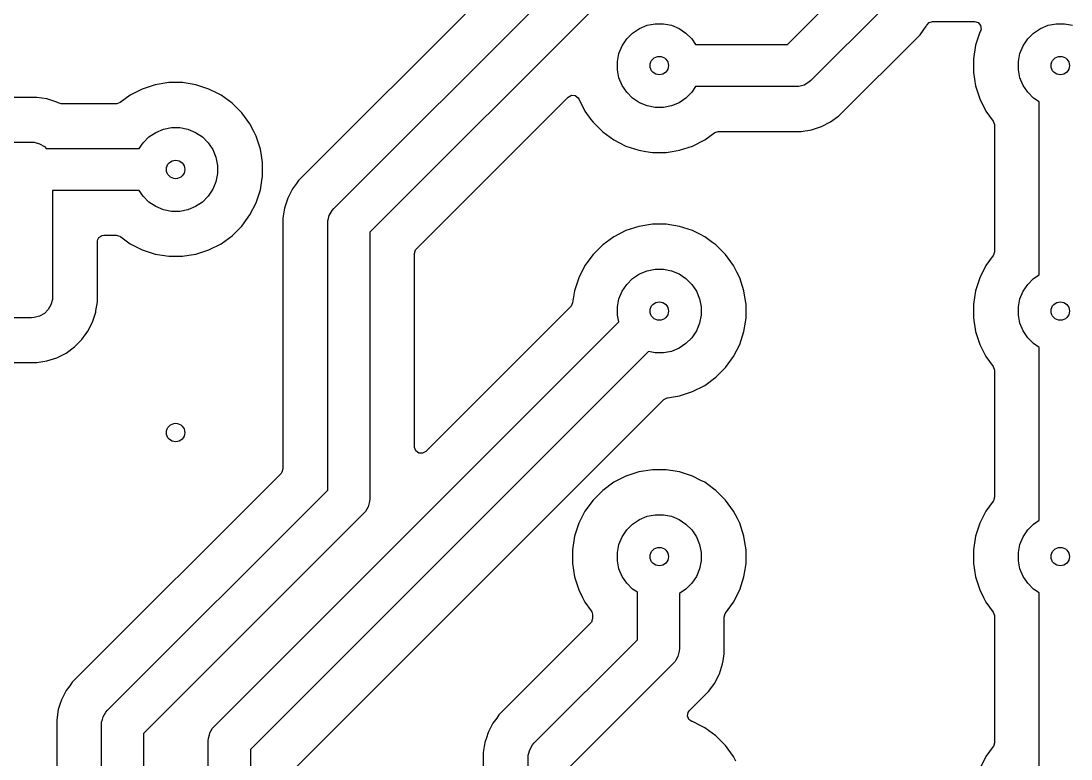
# Model space of a CAD drawing. Header units: millimetres. Extents: x 20 to 120, y -120 to -20.
# Drawn here: x 62.67 to 82.62, y -53.39 to -39.36 of the extents above; entities that cross this region are included whole.
import ezdxf

# ---------------------------------------------------------------- set-up
doc = ezdxf.new("R2010")
doc.units = ezdxf.units.MM
doc.layers.add('B.Cu', color=153, linetype='CONTINUOUS', true_color=0x4d7fc4)

msp = doc.modelspace()

# ---------------------------------------------------------------- linework, layer by layer
at = {"layer": 'B.Cu', "linetype": 'CONTINUOUS'}
for p, q in [((72.523181, -37.814207), (67.946174, -42.391213)), ((68.617157, -42.923019), (73.41, -38.130176)), ((74.092843, -38.578704), (69.3, -43.371547)), ((77.233914, -39.805), (78.4017, -38.637214)), ((79.084543, -39.085743), (77.682443, -40.487843)), ((74.292485, -39.586592), (74.422883, -39.499463)), ((74.422883, -39.499463), (74.567772, -39.439448)), ((74.567772, -39.439448), (74.721586, -39.408852)), ((74.721586, -39.408852), (74.878414, -39.408852)), ((74.878414, -39.408852), (75.032228, -39.439448)), ((75.032228, -39.439448), (75.177117, -39.499463)), ((75.177117, -39.499463), (75.307515, -39.586592)), ((79.755528, -39.617546), (79.871224, -39.458305)), ((79.871224, -39.458305), (79.87588, -39.449166)), ((79.87588, -39.449166), (79.882129, -39.436904)), ((79.882129, -39.436904), (79.930104, -39.386109)), ((79.930104, -39.386109), (79.992613, -39.3692)), ((79.992613, -39.3692), (80.791111, -39.3692)), ((80.791111, -39.3692), (80.85815, -39.388885)), ((80.85815, -39.388885), (80.903905, -39.441689)), ((80.903905, -39.441689), (80.913849, -39.510847)), ((81.912485, -39.586592), (82.042883, -39.499463)), ((82.042883, -39.499463), (82.187772, -39.439448)), ((82.187772, -39.439448), (82.341586, -39.408852)), ((82.341586, -39.408852), (82.498414, -39.408852)), ((82.498414, -39.408852), (82.652228, -39.439448)), ((74.094463, -39.827883), (74.181592, -39.697485)), ((74.181592, -39.697485), (74.292485, -39.586592)), ((75.307515, -39.586592), (75.418408, -39.697485)), ((75.418408, -39.697485), (75.490247, -39.805)), ((78.214246, -41.158828), (79.755528, -39.617546)), ((80.890423, -39.57142), (80.81014, -39.818506)), ((80.901596, -39.549494), (80.890423, -39.57142)), ((80.913849, -39.510847), (80.901596, -39.549494)), ((81.714463, -39.827883), (81.801592, -39.697485)), ((81.801592, -39.697485), (81.912485, -39.586592)), ((74.034448, -39.972772), (74.094463, -39.827883)), ((75.490247, -39.805), (77.233914, -39.805)), ((80.81014, -39.818506), (80.7695, -40.075097)), ((81.654448, -39.972772), (81.714463, -39.827883)), ((74.003852, -40.126586), (74.034448, -39.972772)), ((80.7695, -40.075097), (80.7695, -40.334902)), ((81.623852, -40.126586), (81.654448, -39.972772)), ((74.003852, -40.283414), (74.003852, -40.126586)), ((74.034448, -40.437228), (74.003852, -40.283414)), ((81.623852, -40.283414), (81.623852, -40.126586)), ((81.654448, -40.437228), (81.623852, -40.283414)), ((74.094463, -40.582117), (74.034448, -40.437228)), ((77.682443, -40.487843), (77.643105, -40.522341)), ((80.7695, -40.334902), (80.81014, -40.591493)), ((81.714463, -40.582117), (81.654448, -40.437228)), ((64.976423, -40.650422), (64.744945, -40.768368)), ((65.223506, -40.57014), (64.976423, -40.650422)), ((65.480098, -40.5295), (65.223506, -40.57014)), ((65.480103, -40.5295), (65.480098, -40.5295)), ((65.739897, -40.5295), (65.480103, -40.5295)), ((65.739902, -40.5295), (65.739897, -40.5295)), ((65.996493, -40.57014), (65.739902, -40.5295)), ((66.243576, -40.650422), (65.996493, -40.57014)), ((66.400451, -40.730355), (66.243576, -40.650422)), ((74.181592, -40.712515), (74.094463, -40.582117)), ((75.490247, -40.605), (75.418408, -40.712515)), ((77.3996, -40.605), (75.490247, -40.605)), ((77.45181, -40.601578), (77.3996, -40.605)), ((77.552674, -40.574552), (77.45181, -40.601578)), ((77.643105, -40.522341), (77.552674, -40.574552)), ((80.81014, -40.591493), (80.890422, -40.838576)), ((81.801592, -40.712515), (81.714463, -40.582117)), ((62.970117, -40.8095), (61.947123, -40.8095)), ((62.970122, -40.8095), (62.970117, -40.8095)), ((63.164526, -40.84029), (62.970122, -40.8095)), ((63.351729, -40.901117), (63.164526, -40.84029)), ((63.380907, -40.915985), (63.351729, -40.901117)), ((64.744945, -40.768368), (64.555762, -40.905818)), ((66.475051, -40.768366), (66.400451, -40.730355)), ((66.475053, -40.768367), (66.475051, -40.768366)), ((66.475054, -40.768368), (66.475053, -40.768367)), ((66.685225, -40.921066), (66.475054, -40.768368)), ((70.186814, -43.687521), (73.070533, -40.803801)), ((73.070533, -40.803801), (73.131854, -40.770318)), ((73.131854, -40.770318), (73.201546, -40.775302)), ((73.201546, -40.775302), (73.257479, -40.817174)), ((73.257479, -40.817174), (73.268697, -40.835189)), ((73.268697, -40.835189), (73.279046, -40.8555)), ((73.279046, -40.8555), (73.373271, -41.040426)), ((74.292485, -40.823408), (74.181592, -40.712515)), ((74.422883, -40.910537), (74.292485, -40.823408)), ((75.307515, -40.823408), (75.177117, -40.910537)), ((75.418408, -40.712515), (75.307515, -40.823408)), ((80.890422, -40.838576), (81.008366, -41.070051)), ((81.912485, -40.823408), (81.801592, -40.712515)), ((82.02, -40.895247), (81.912485, -40.823408)), ((82.02, -44.181452), (82.02, -40.895247)), ((63.437202, -40.9295), (63.380907, -40.915985)), ((64.482877, -40.9295), (63.437202, -40.9295)), ((64.489956, -40.929298), (64.482877, -40.9295)), ((64.555762, -40.905818), (64.489956, -40.929298)), ((66.685229, -40.921069), (66.685225, -40.921066)), ((66.868931, -41.104771), (66.685229, -40.921069)), ((73.373271, -41.040426), (73.388368, -41.070054)), ((73.388368, -41.070054), (73.502636, -41.22733)), ((74.567772, -40.970552), (74.422883, -40.910537)), ((74.721586, -41.001148), (74.567772, -40.970552)), ((74.878414, -41.001148), (74.721586, -41.001148)), ((75.032228, -40.970552), (74.878414, -41.001148)), ((75.177117, -40.910537), (75.032228, -40.970552)), ((81.008366, -41.070051), (81.145819, -41.259239)), ((67.021634, -41.314949), (66.868931, -41.104771)), ((73.502636, -41.22733), (73.541069, -41.280229)), ((73.541069, -41.280229), (73.724771, -41.463931)), ((77.879626, -41.363884), (78.055005, -41.274524)), ((78.055005, -41.274524), (78.214246, -41.158828)), ((81.145819, -41.259239), (81.169298, -41.325043)), ((65.102485, -41.561592), (65.232883, -41.474463)), ((65.232883, -41.474463), (65.377772, -41.414448)), ((65.377772, -41.414448), (65.531586, -41.383852)), ((65.531586, -41.383852), (65.688414, -41.383852)), ((65.688414, -41.383852), (65.842228, -41.414448)), ((65.842228, -41.414448), (65.987117, -41.474463)), ((65.987117, -41.474463), (66.117515, -41.561592)), ((67.093249, -41.4555), (67.021634, -41.314949)), ((67.139577, -41.546423), (67.093249, -41.4555)), ((73.724771, -41.463931), (73.934949, -41.616634)), ((75.665051, -41.616634), (75.854238, -41.479182)), ((75.854238, -41.479182), (75.920044, -41.455702)), ((75.920044, -41.455702), (75.927123, -41.4555)), ((75.927123, -41.4555), (77.498022, -41.4555)), ((77.498022, -41.4555), (77.692426, -41.424709)), ((77.692426, -41.424709), (77.879626, -41.363884)), ((81.169298, -41.325043), (81.1695, -41.332122)), ((81.1695, -41.332122), (81.1695, -43.744577)), ((61.6459, -41.66), (62.8717, -41.66)), ((62.8717, -41.66), (62.92391, -41.663422)), ((62.92391, -41.663422), (63.024773, -41.690448)), ((63.024773, -41.690448), (63.115205, -41.742659)), ((64.919753, -41.78), (64.991592, -41.672485)), ((64.991592, -41.672485), (65.102485, -41.561592)), ((66.117515, -41.561592), (66.228408, -41.672485)), ((66.228408, -41.672485), (66.315537, -41.802883)), ((67.139577, -41.546425), (67.139577, -41.546423)), ((67.139579, -41.546428), (67.139577, -41.546425)), ((67.21986, -41.793507), (67.139579, -41.546428)), ((73.934949, -41.616634), (74.046568, -41.673507)), ((74.046568, -41.673507), (74.166423, -41.734577)), ((75.433572, -41.734579), (75.665051, -41.616634)), ((63.115205, -41.742659), (63.152546, -41.78)), ((63.152546, -41.78), (64.919753, -41.78)), ((66.315537, -41.802883), (66.375552, -41.947772)), ((67.238947, -41.914021), (67.21986, -41.793507)), ((74.166423, -41.734577), (74.166425, -41.734577)), ((74.166425, -41.734577), (74.166428, -41.734579)), ((74.166428, -41.734579), (74.413507, -41.81486)), ((74.413507, -41.81486), (74.545706, -41.835797)), ((74.545706, -41.835797), (74.670098, -41.8555)), ((74.670098, -41.8555), (74.670103, -41.8555)), ((74.670103, -41.8555), (74.929902, -41.8555)), ((74.929902, -41.8555), (75.043298, -41.837539)), ((75.043298, -41.837539), (75.186493, -41.81486)), ((75.186493, -41.81486), (75.433572, -41.734579)), ((66.375552, -41.947772), (66.406148, -42.101586)), ((67.2605, -42.050097), (67.238947, -41.914021)), ((67.2605, -42.309902), (67.2605, -42.050097)), ((66.406148, -42.258414), (66.375552, -42.412228)), ((66.406148, -42.101586), (66.406148, -42.258414)), ((66.375552, -42.412228), (66.315537, -42.557117)), ((67.21986, -42.566493), (67.247621, -42.391213)), ((67.247621, -42.391213), (67.2605, -42.309902)), ((67.906011, -42.446493), (67.830476, -42.550456)), ((67.946172, -42.391216), (67.906011, -42.446493)), ((67.946174, -42.391214), (67.946172, -42.391216)), ((67.946174, -42.391213), (67.946174, -42.391214)), ((64.919753, -42.58), (63.2717, -42.58)), ((63.2717, -42.58), (63.2717, -44.6)), ((64.991592, -42.687515), (64.919753, -42.58)), ((65.102485, -42.798408), (64.991592, -42.687515)), ((66.228408, -42.687515), (66.117515, -42.798408)), ((66.315537, -42.557117), (66.228408, -42.687515)), ((67.139579, -42.813572), (67.21986, -42.566493)), ((67.830476, -42.550456), (67.741116, -42.725836)), ((65.232883, -42.885537), (65.102485, -42.798408)), ((65.377772, -42.945552), (65.232883, -42.885537)), ((65.987117, -42.885537), (65.842228, -42.945552)), ((66.117515, -42.798408), (65.987117, -42.885537)), ((67.021634, -43.045051), (67.139579, -42.813572)), ((67.735052, -42.744501), (67.68029, -42.913035)), ((67.741113, -42.725842), (67.735052, -42.744499)), ((67.735052, -42.744499), (67.735052, -42.744501)), ((67.741116, -42.725836), (67.741113, -42.725842)), ((65.531586, -42.976148), (65.377772, -42.945552)), ((65.688414, -42.976148), (65.531586, -42.976148)), ((65.842228, -42.945552), (65.688414, -42.976148)), ((66.868931, -43.255229), (67.021634, -43.045051)), ((67.68029, -42.913035), (67.6495, -43.107439)), ((68.508359, -43.135225), (68.530448, -43.052788)), ((68.530448, -43.052788), (68.582659, -42.962357)), ((68.582659, -42.962357), (68.617157, -42.923019)), ((66.685229, -43.438931), (66.868931, -43.255229)), ((67.6495, -43.107439), (67.6495, -47.868912)), ((68.5, -43.205862), (68.503422, -43.153652)), ((68.5, -48.272562), (68.5, -43.205862)), ((68.503422, -43.153652), (68.508359, -43.135225)), ((74.413506, -43.26184), (74.166423, -43.342122)), ((74.670098, -43.2212), (74.413506, -43.26184)), ((74.670103, -43.2212), (74.670098, -43.2212)), ((74.929897, -43.2212), (74.670103, -43.2212)), ((74.929902, -43.2212), (74.929897, -43.2212)), ((75.186493, -43.26184), (74.929902, -43.2212)), ((75.433576, -43.342122), (75.186493, -43.26184)), ((64.13444, -43.512812), (64.141885, -43.487461)), ((64.141885, -43.487461), (64.148725, -43.481533)), ((64.148725, -43.481533), (64.152487, -43.473297)), ((64.152487, -43.473297), (64.174721, -43.459007)), ((64.174721, -43.459007), (64.194689, -43.441706)), ((64.194689, -43.441706), (64.205203, -43.439418)), ((64.205203, -43.439418), (64.211265, -43.435523)), ((64.211265, -43.435523), (64.2462, -43.4305)), ((64.2462, -43.4305), (64.482877, -43.4305)), ((64.482877, -43.4305), (64.549916, -43.450185)), ((64.549916, -43.450185), (64.555762, -43.454182)), ((64.555762, -43.454182), (64.567179, -43.462477)), ((64.567179, -43.462477), (64.744949, -43.591634)), ((66.475051, -43.591634), (66.685229, -43.438931)), ((69.3, -43.371547), (69.3, -48.438248)), ((73.934945, -43.460068), (73.724774, -43.612766)), ((74.166423, -43.342122), (73.934945, -43.460068)), ((75.568497, -43.410869), (75.433576, -43.342122)), ((75.665051, -43.460066), (75.568497, -43.410869)), ((75.665053, -43.460067), (75.665051, -43.460066)), ((75.665054, -43.460068), (75.665053, -43.460067)), ((75.818338, -43.571435), (75.665054, -43.460068)), ((64.1222, -43.5545), (64.12475, -43.545814)), ((64.1222, -44.698422), (64.1222, -43.5545)), ((64.123462, -43.536853), (64.13444, -43.512812)), ((64.12475, -43.545814), (64.123462, -43.536853)), ((64.744949, -43.591634), (64.861999, -43.651274)), ((64.861999, -43.651274), (64.976423, -43.709577)), ((66.243572, -43.709579), (66.475051, -43.591634)), ((70.170185, -43.708158), (70.186814, -43.687521)), ((73.724768, -43.612771), (73.541071, -43.796468)), ((73.724774, -43.612766), (73.724768, -43.612771)), ((75.875229, -43.612769), (75.818338, -43.571435)), ((76.058931, -43.796471), (75.875229, -43.612769)), ((64.976423, -43.709577), (64.976425, -43.709577)), ((64.976425, -43.709577), (64.976428, -43.709579)), ((64.976428, -43.709579), (65.223507, -43.78986)), ((65.223507, -43.78986), (65.355706, -43.810797)), ((65.355706, -43.810797), (65.480098, -43.8305)), ((65.480098, -43.8305), (65.480103, -43.8305)), ((65.480103, -43.8305), (65.739902, -43.8305)), ((65.739902, -43.8305), (65.859128, -43.811616)), ((65.859128, -43.811616), (65.996493, -43.78986)), ((65.996493, -43.78986), (66.243572, -43.709579)), ((70.1505, -43.775197), (70.170185, -43.708158)), ((70.1505, -47.453364), (70.1505, -43.775197)), ((73.541066, -43.796474), (73.388368, -44.006645)), ((73.541071, -43.796468), (73.541066, -43.796474)), ((76.211634, -44.006649), (76.058931, -43.796471)), ((81.145818, -43.817462), (81.008368, -44.006645)), ((81.149815, -43.811616), (81.145818, -43.817462)), ((81.1695, -43.744577), (81.149815, -43.811616)), ((73.388368, -44.006645), (73.270422, -44.238123)), ((74.567772, -44.106148), (74.721586, -44.075552)), ((74.721586, -44.075552), (74.878414, -44.075552)), ((74.878414, -44.075552), (75.032228, -44.106148)), ((76.275831, -44.132642), (76.211634, -44.006649)), ((81.008368, -44.006645), (80.890422, -44.238123)), ((73.270422, -44.238123), (73.190139, -44.485206)), ((74.181592, -44.364185), (74.292485, -44.253292)), ((74.292485, -44.253292), (74.422883, -44.166163)), ((74.422883, -44.166163), (74.567772, -44.106148)), ((75.032228, -44.106148), (75.177117, -44.166163)), ((75.177117, -44.166163), (75.307515, -44.253292)), ((75.307515, -44.253292), (75.418408, -44.364185)), ((76.329577, -44.238123), (76.275831, -44.132642)), ((76.329577, -44.238125), (76.329577, -44.238123)), ((76.329579, -44.238128), (76.329577, -44.238125)), ((76.40986, -44.485207), (76.329579, -44.238128)), ((80.890422, -44.238123), (80.81014, -44.485206)), ((81.801592, -44.364185), (81.912485, -44.253292)), ((81.912485, -44.253292), (82.02, -44.181452)), ((73.190139, -44.485206), (73.153557, -44.716177)), ((74.094463, -44.494583), (74.181592, -44.364185)), ((75.418408, -44.364185), (75.505537, -44.494583)), ((76.428947, -44.605721), (76.40986, -44.485207)), ((80.81014, -44.485206), (80.7695, -44.741797)), ((81.714463, -44.494583), (81.801592, -44.364185)), ((63.268278, -44.65221), (63.241252, -44.753073)), ((63.2717, -44.6), (63.268278, -44.65221)), ((74.003852, -44.793286), (74.034448, -44.639472)), ((74.034448, -44.639472), (74.094463, -44.494583)), ((75.505537, -44.494583), (75.565552, -44.639472)), ((75.565552, -44.639472), (75.596148, -44.793286)), ((76.4505, -44.741797), (76.428947, -44.605721)), ((81.623852, -44.793286), (81.654448, -44.639472)), ((81.654448, -44.639472), (81.714463, -44.494583)), ((63.189041, -44.843505), (63.115205, -44.917341)), ((63.241252, -44.753073), (63.189041, -44.843505)), ((64.091409, -44.892826), (64.095759, -44.865364)), ((64.095759, -44.865364), (64.1222, -44.698422)), ((73.118765, -44.78446), (70.362181, -47.541045)), ((73.123628, -44.779312), (73.118765, -44.78446)), ((73.153557, -44.716177), (73.123628, -44.779312)), ((74.003852, -44.950114), (74.003852, -44.793286)), ((75.596148, -44.793286), (75.596148, -44.950114)), ((76.4505, -45.001602), (76.4505, -44.741797)), ((80.7695, -44.741797), (80.7695, -45.001602)), ((81.623852, -44.950114), (81.623852, -44.793286)), ((62.8717, -45), (61.510247, -45)), ((62.92391, -44.996578), (62.8717, -45)), ((63.024773, -44.969552), (62.92391, -44.996578)), ((63.115205, -44.917341), (63.024773, -44.969552)), ((63.941224, -45.255405), (64.030584, -45.080025)), ((64.030584, -45.080025), (64.091409, -44.892826)), ((66.347158, -52.758856), (74.029078, -45.076936)), ((74.029078, -45.076936), (74.003852, -44.950114)), ((75.596148, -44.950114), (75.565552, -45.103928)), ((76.40986, -45.258193), (76.438078, -45.080029)), ((76.438078, -45.080029), (76.4505, -45.001602)), ((80.7695, -45.001602), (80.81014, -45.258193)), ((81.654448, -45.103928), (81.623852, -44.950114)), ((63.825528, -45.414646), (63.941224, -45.255405)), ((75.505537, -45.248817), (75.418408, -45.379215)), ((75.565552, -45.103928), (75.505537, -45.248817)), ((76.329579, -45.505272), (76.40986, -45.258193)), ((80.81014, -45.258193), (80.890422, -45.505276)), ((81.714463, -45.248817), (81.654448, -45.103928)), ((81.801592, -45.379215), (81.714463, -45.248817)), ((63.686346, -45.553828), (63.825528, -45.414646)), ((75.307515, -45.490108), (75.177117, -45.577237)), ((75.418408, -45.379215), (75.307515, -45.490108)), ((81.912485, -45.490108), (81.801592, -45.379215)), ((82.02, -45.561947), (81.912485, -45.490108)), ((63.351725, -45.758884), (63.527105, -45.669524)), ((63.527105, -45.669524), (63.686346, -45.553828)), ((74.594763, -45.642621), (67.030001, -53.207384)), ((74.721586, -45.667848), (74.594763, -45.642621)), ((74.878414, -45.667848), (74.721586, -45.667848)), ((75.032228, -45.637252), (74.878414, -45.667848)), ((75.177117, -45.577237), (75.032228, -45.637252)), ((76.211634, -45.736751), (76.329579, -45.505272)), ((80.890422, -45.505276), (80.988242, -45.697255)), ((82.02, -48.848052), (82.02, -45.561947)), ((61.947123, -45.8505), (62.970122, -45.8505)), ((62.970122, -45.8505), (63.164526, -45.819709)), ((63.164526, -45.819709), (63.351725, -45.758884)), ((76.058931, -45.946929), (76.211634, -45.736751)), ((80.988242, -45.697255), (81.008366, -45.736751)), ((81.008366, -45.736751), (81.145819, -45.925939)), ((75.875229, -46.130631), (76.058931, -45.946929)), ((81.145819, -45.925939), (81.169298, -45.991743)), ((81.169298, -45.991743), (81.1695, -45.998822)), ((81.1695, -45.998822), (81.1695, -48.411177)), ((75.433572, -46.401279), (75.665051, -46.283334)), ((75.665051, -46.283334), (75.875229, -46.130631)), ((75.034539, -46.505626), (75.186493, -46.48156)), ((75.186493, -46.48156), (75.433572, -46.401279)), ((71.373681, -50.066493), (74.887241, -46.552932)), ((74.887241, -46.552932), (74.948562, -46.519449)), ((74.948562, -46.519449), (74.955522, -46.518142)), ((74.955522, -46.518142), (75.034539, -46.505626)), ((70.150816, -47.46221), (70.1505, -47.453364)), ((70.175233, -47.527674), (70.150816, -47.46221)), ((70.231166, -47.569546), (70.175233, -47.527674)), ((70.300858, -47.57453), (70.231166, -47.569546)), ((70.362181, -47.541045), (70.300858, -47.57453)), ((67.6495, -47.868912), (67.629815, -47.935951)), ((67.613181, -47.956593), (63.646174, -51.923599)), ((67.629815, -47.935951), (67.613181, -47.956593)), ((74.166423, -48.008722), (73.934945, -48.126668)), ((74.413506, -47.92844), (74.166423, -48.008722)), ((74.670098, -47.8878), (74.413506, -47.92844)), ((74.670103, -47.8878), (74.670098, -47.8878)), ((74.929897, -47.8878), (74.670103, -47.8878)), ((74.929902, -47.8878), (74.929897, -47.8878)), ((75.186493, -47.92844), (74.929902, -47.8878)), ((75.433576, -48.008722), (75.186493, -47.92844)), ((75.592764, -48.089834), (75.433576, -48.008722)), ((64.317157, -52.455405), (68.5, -48.272562)), ((73.724768, -48.279371), (73.541071, -48.463068)), ((73.724774, -48.279366), (73.724768, -48.279371)), ((73.934945, -48.126668), (73.724774, -48.279366)), ((75.665051, -48.126666), (75.592764, -48.089834)), ((75.665053, -48.126667), (75.665051, -48.126666)), ((75.665054, -48.126668), (75.665053, -48.126667)), ((75.832513, -48.248334), (75.665054, -48.126668)), ((75.875229, -48.279369), (75.832513, -48.248334)), ((76.058931, -48.463071), (75.875229, -48.279369)), ((69.3, -48.438248), (69.296578, -48.490458)), ((73.541066, -48.463074), (73.388368, -48.673245)), ((73.541071, -48.463068), (73.541066, -48.463074)), ((76.211634, -48.673249), (76.058931, -48.463071)), ((81.149815, -48.478216), (81.145818, -48.484062)), ((81.1695, -48.411177), (81.149815, -48.478216)), ((69.217341, -48.681753), (69.182842, -48.721091)), ((69.269551, -48.591322), (69.217341, -48.681753)), ((69.269552, -48.591321), (69.269551, -48.591322)), ((69.296578, -48.490458), (69.269552, -48.591321)), ((73.388368, -48.673245), (73.270422, -48.904723)), ((76.283832, -48.814945), (76.211634, -48.673249)), ((81.008368, -48.673245), (80.890422, -48.904723)), ((81.145818, -48.484062), (81.008368, -48.673245)), ((69.182842, -48.721091), (65, -52.903933)), ((74.292485, -48.919892), (74.422883, -48.832763)), ((74.422883, -48.832763), (74.567772, -48.772748)), ((74.567772, -48.772748), (74.721586, -48.742152)), ((74.721586, -48.742152), (74.878414, -48.742152)), ((74.878414, -48.742152), (75.032228, -48.772748)), ((75.032228, -48.772748), (75.177117, -48.832763)), ((75.177117, -48.832763), (75.307515, -48.919892)), ((76.329577, -48.904723), (76.283832, -48.814945)), ((81.912485, -48.919892), (82.02, -48.848052)), ((73.270422, -48.904723), (73.19014, -49.151806)), ((74.094463, -49.161183), (74.181592, -49.030785)), ((74.181592, -49.030785), (74.292485, -48.919892)), ((75.307515, -48.919892), (75.418408, -49.030785)), ((75.418408, -49.030785), (75.505537, -49.161183)), ((76.329577, -48.904725), (76.329577, -48.904723)), ((76.329579, -48.904728), (76.329577, -48.904725)), ((76.40986, -49.151807), (76.329579, -48.904728)), ((80.890422, -48.904723), (80.81014, -49.151806)), ((81.714463, -49.161183), (81.801592, -49.030785)), ((81.801592, -49.030785), (81.912485, -48.919892)), ((73.19014, -49.151806), (73.1495, -49.408397)), ((74.034448, -49.306072), (74.094463, -49.161183)), ((75.505537, -49.161183), (75.565552, -49.306072)), ((76.428947, -49.272321), (76.40986, -49.151807)), ((76.4505, -49.408397), (76.428947, -49.272321)), ((80.81014, -49.151806), (80.7695, -49.408397)), ((81.654448, -49.306072), (81.714463, -49.161183)), ((73.1495, -49.408397), (73.1495, -49.668202)), ((74.003852, -49.459886), (74.034448, -49.306072)), ((74.003852, -49.616714), (74.003852, -49.459886)), ((75.565552, -49.306072), (75.596148, -49.459886)), ((75.596148, -49.459886), (75.596148, -49.616714)), ((76.4505, -49.668202), (76.4505, -49.408397)), ((80.7695, -49.408397), (80.7695, -49.668202)), ((81.623852, -49.459886), (81.654448, -49.306072)), ((81.623852, -49.616714), (81.623852, -49.459886)), ((73.1495, -49.668202), (73.19014, -49.924793)), ((74.034448, -49.770528), (74.003852, -49.616714)), ((75.596148, -49.616714), (75.565552, -49.770528)), ((76.432539, -49.781598), (76.4505, -49.668202)), ((80.7695, -49.668202), (80.81014, -49.924793)), ((81.654448, -49.770528), (81.623852, -49.616714)), ((74.094463, -49.915417), (74.034448, -49.770528)), ((75.565552, -49.770528), (75.505537, -49.915417)), ((76.40986, -49.924793), (76.432539, -49.781598)), ((81.714463, -49.915417), (81.654448, -49.770528)), ((67.91682, -53.523354), (71.373681, -50.066493)), ((73.19014, -49.924793), (73.270422, -50.171876)), ((74.181592, -50.045815), (74.094463, -49.915417)), ((74.292485, -50.156708), (74.181592, -50.045815)), ((75.418408, -50.045815), (75.307515, -50.156708)), ((75.505537, -49.915417), (75.418408, -50.045815)), ((76.329579, -50.171872), (76.40986, -49.924793)), ((80.81014, -49.924793), (80.890422, -50.171876)), ((81.801592, -50.045815), (81.714463, -49.915417)), ((81.912485, -50.156708), (81.801592, -50.045815)), ((73.270422, -50.171876), (73.342621, -50.313572)), ((74.3832, -50.217321), (74.292485, -50.156708)), ((74.3832, -51.121014), (74.3832, -50.217321)), ((75.307515, -50.156708), (75.1832, -50.239772)), ((75.1832, -50.239772), (75.1832, -51.2866)), ((76.211634, -50.403351), (76.329579, -50.171872)), ((80.890422, -50.171876), (80.962621, -50.313572)), ((82.02, -50.228547), (81.912485, -50.156708)), ((82.02, -53.514752), (82.02, -50.228547)), ((73.342621, -50.313572), (73.388366, -50.403351)), ((73.388366, -50.403351), (73.509019, -50.569415)), ((76.058931, -50.613529), (76.211634, -50.403351)), ((80.962621, -50.313572), (81.008366, -50.403351)), ((81.008366, -50.403351), (81.145819, -50.592539)), ((73.509019, -50.569415), (73.51617, -50.589459)), ((73.51617, -50.589459), (73.527677, -50.607364)), ((73.527677, -50.607364), (73.531131, -50.63139)), ((73.531131, -50.63139), (73.532498, -50.63522)), ((73.532498, -50.63522), (73.5327, -50.642299)), ((73.5327, -50.642299), (73.5327, -50.717364)), ((76.0337, -50.688546), (76.053385, -50.621507)), ((76.053385, -50.621507), (76.057382, -50.61566)), ((76.057382, -50.61566), (76.058928, -50.613531)), ((76.058928, -50.613531), (76.058931, -50.613529)), ((81.145819, -50.592539), (81.169298, -50.658343)), ((81.169298, -50.658343), (81.1695, -50.665422)), ((81.1695, -50.665422), (81.1695, -53.077877)), ((73.496381, -50.805045), (71.753474, -52.547951)), ((73.513015, -50.784403), (73.496381, -50.805045)), ((73.5327, -50.717364), (73.513015, -50.784403)), ((76.0337, -51.182045), (76.0337, -50.688546)), ((72.424457, -53.079757), (74.3832, -51.121014)), ((76.0338, -51.184595), (76.0337, -51.182045)), ((76.0338, -51.385021), (76.0338, -51.184595)), ((75.152852, -51.439673), (75.113701, -51.507485)), ((75.179878, -51.33881), (75.152852, -51.439673)), ((75.1832, -51.2866), (75.179878, -51.337284)), ((75.179878, -51.337284), (75.179878, -51.33881)), ((76.012653, -51.518539), (76.0338, -51.385021)), ((75.066142, -51.569443), (73.1073, -53.528285)), ((75.100641, -51.530105), (75.066142, -51.569443)), ((75.113701, -51.507485), (75.100641, -51.530105)), ((75.942184, -51.766625), (76.003009, -51.579426)), ((76.003009, -51.579426), (76.012653, -51.518539)), ((75.852824, -51.942006), (75.939978, -51.770952)), ((75.939978, -51.770952), (75.941882, -51.767552)), ((75.941882, -51.767552), (75.942183, -51.766626)), ((75.942183, -51.766626), (75.942184, -51.766625)), ((63.596485, -51.991989), (63.530476, -52.082842)), ((63.646172, -51.923602), (63.596485, -51.991989)), ((63.646174, -51.9236), (63.646172, -51.923602)), ((63.646174, -51.923599), (63.646174, -51.9236)), ((75.737128, -52.101246), (75.852824, -51.942006)), ((63.441117, -52.258219), (63.411329, -52.349897)), ((63.530476, -52.082842), (63.441117, -52.258219)), ((75.372396, -52.465976), (75.737128, -52.101246)), ((63.38029, -52.445421), (63.3495, -52.639825)), ((63.411329, -52.349898), (63.38029, -52.445421)), ((63.411329, -52.349897), (63.411329, -52.349898)), ((64.282659, -52.494743), (64.317157, -52.455405)), ((75.348805, -52.498939), (75.372396, -52.465976)), ((63.3495, -52.639825), (63.3495, -66.118422)), ((64.203422, -52.686038), (64.217524, -52.633408)), ((64.217524, -52.633408), (64.230448, -52.585174)), ((64.230448, -52.585174), (64.282659, -52.494743)), ((71.710941, -52.606493), (71.637776, -52.707194)), ((71.753472, -52.547954), (71.710941, -52.606493)), ((71.753474, -52.547952), (71.753472, -52.547954)), ((71.753474, -52.547951), (71.753474, -52.547952)), ((75.336889, -52.567786), (75.348805, -52.498939)), ((75.364086, -52.632145), (75.336889, -52.567786)), ((75.421761, -52.671583), (75.364086, -52.632145)), ((75.433572, -52.67542), (75.421761, -52.671583)), ((64.2, -52.738248), (64.203422, -52.686038)), ((64.2, -66.02), (64.2, -52.738248)), ((66.260449, -52.888625), (66.31266, -52.798194)), ((66.31266, -52.798194), (66.347158, -52.758856)), ((71.637776, -52.707194), (71.548417, -52.882569)), ((75.590891, -52.755579), (75.433572, -52.67542)), ((75.665051, -52.793366), (75.590891, -52.755579)), ((75.665053, -52.793367), (75.665051, -52.793366)), ((75.665054, -52.793368), (75.665053, -52.793367)), ((75.875225, -52.946066), (75.665054, -52.793368)), ((65, -52.903933), (65, -65.854314)), ((66.230001, -53.041699), (66.233423, -52.989489)), ((66.230001, -65.150863), (66.230001, -53.041699)), ((66.233423, -52.989489), (66.250559, -52.925537)), ((66.250559, -52.925537), (66.260449, -52.888625)), ((71.48759, -53.069773), (71.4568, -53.264177)), ((71.515041, -52.985292), (71.48759, -53.069773)), ((71.548417, -52.882569), (71.515041, -52.985292)), ((75.875229, -52.946069), (75.875225, -52.946066)), ((76.058931, -53.129771), (75.875229, -52.946069)), ((67.030001, -53.207384), (67.030001, -64.985177)), ((71.4568, -53.264177), (71.4568, -60.715722)), ((72.314784, -53.295229), (72.337748, -53.209526)), ((72.337748, -53.209526), (72.389959, -53.119095)), ((72.389959, -53.119095), (72.424457, -53.079757)), ((76.211634, -53.339949), (76.058931, -53.129771)), ((81.145818, -53.150762), (81.008368, -53.339945)), ((81.149815, -53.144916), (81.145818, -53.150762)), ((81.1695, -53.077877), (81.149815, -53.144916)), ((72.3073, -53.3626), (72.310722, -53.31039)), ((72.3073, -60.6173), (72.3073, -53.3626)), ((72.310722, -53.31039), (72.314784, -53.295229)), ((76.255802, -53.426634), (76.211634, -53.339949)), ((81.008368, -53.339945), (80.890422, -53.571423))]:
    msp.add_line(p, q, dxfattribs=at)
at = {"layer": 'B.Cu'}
for centre in [(74.8, -40.205), (74.8, -40.205), (82.42, -40.205), (82.42, -40.205), (65.61, -42.18), (65.61, -42.18), (74.8, -44.8717), (74.8, -44.8717), (82.42, -44.8717), (82.42, -44.8717), (65.61, -47.18), (65.61, -47.18), (74.8, -49.5383), (74.8, -49.5383), (82.42, -49.5383), (82.42, -49.5383)]:
    msp.add_circle(centre, 0.175, dxfattribs=at)

doc.saveas('drawing.dxf')
